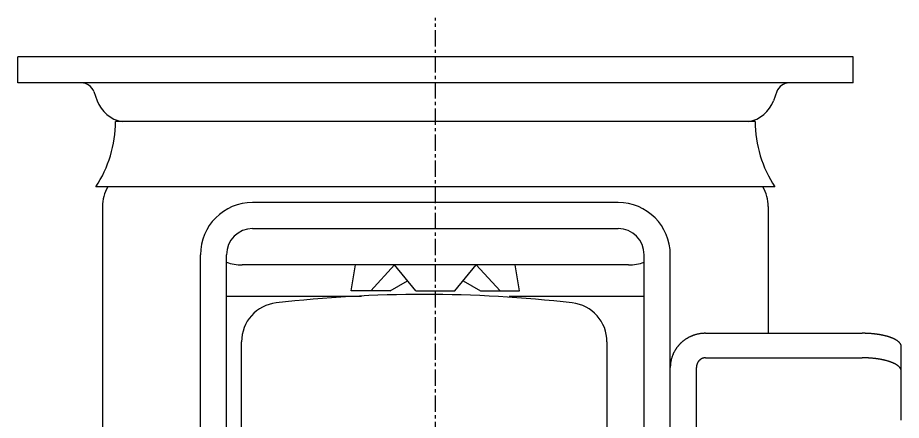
# Model space of a CAD drawing. Extents: x -3218 to -3003, y -139 to 185.
# Drawn here: x -3217.5 to -3149.8, y 28.2 to 59 of the extents above; entities that cross this region are included whole.
import ezdxf

# ---------------------------------------------------------------- set-up
doc = ezdxf.new("R2010")
doc.units = 0
doc.linetypes.add('CENTER', pattern=[2, 1.25, -0.25, 0.25, -0.25])
doc.layers.get('0').update_dxf_attribs({"linetype": 'CONTINUOUS'})
doc.layers.get('DEFPOINTS').update_dxf_attribs({"linetype": 'CONTINUOUS'})
doc.layers.add('CENTER', color=1, linetype='CENTER')

msp = doc.modelspace()

# ---------------------------------------------------------------- linework, layer by layer
at = {"color": 7, "linetype": 'CONTINUOUS'}
for p, q in [((-3153.538, 56.013), (-3217.538, 56.013)), ((-3217.538, 54.013), (-3217.538, 56.013)), ((-3217.538, 54.013), (-3217.538, 56.013)), ((-3153.538, 54.013), (-3153.538, 56.013)), ((-3153.538, 54.013), (-3153.538, 56.013)), ((-3153.538, 54.013), (-3217.538, 54.013)), ((-3211.698, 53.355), (-3211.445, 52.658)), ((-3159.377, 53.355), (-3159.631, 52.658)), ((-3161.035, 51.053), (-3210.041, 51.053)), ((-3159.518, 46.053), (-3211.558, 46.053)), ((-3171.538, 44.853), (-3199.538, 44.853)), ((-3211.038, 44.553), (-3211.038, 24.396)), ((-3160.038, 44.553), (-3160.038, 34.839)), ((-3199.538, 42.861), (-3171.538, 42.861)), ((-3203.538, 1.813), (-3203.538, 40.853)), ((-3201.538, 1.813), (-3201.538, 40.861)), ((-3169.538, 25.735), (-3169.538, 40.861)), ((-3167.538, -3.187), (-3167.538, 40.853)), ((-3170.736, 40.083), (-3200.34, 40.083)), ((-3191.985, 38.083), (-3191.646, 40.083)), ((-3188.663, 40.083), (-3190.493, 38.083)), ((-3187.029, 38.083), (-3188.663, 40.083)), ((-3184.046, 38.083), (-3182.413, 40.083)), ((-3182.413, 40.083), (-3180.582, 38.083)), ((-3179.091, 38.083), (-3179.43, 40.083)), ((-3189.002, 38.083), (-3187.661, 38.857)), ((-3183.414, 38.857), (-3182.074, 38.083)), ((-3189.002, 38.083), (-3191.985, 38.083)), ((-3187.029, 38.083), (-3184.046, 38.083)), ((-3182.074, 38.083), (-3179.091, 38.083)), ((-3191.192, 37.653), (-3201.538, 37.653)), ((-3169.538, 37.653), (-3179.883, 37.653)), ((-3164.838, 34.839), (-3152.838, 34.839)), ((-3200.388, -8.561), (-3200.388, 34.187)), ((-3172.388, 34.187), (-3172.388, -8.561)), ((-3149.838, 28.171), (-3149.838, 33.812)), ((-3164.838, 32.959), (-3152.838, 32.959)), ((-3165.538, -3.187), (-3165.538, 32.22))]:
    msp.add_line(p, q, dxfattribs=at)
for points in [[(-3164.84, 34.839, 0), (-3164.87, 34.838, 0), (-3164.9, 34.838, 0), (-3164.94, 34.837, 0), (-3164.97, 34.835, 0), (-3165, 34.834, 0), (-3165.04, 34.831, 0), (-3165.07, 34.829, 0), (-3165.1, 34.826, 0), (-3165.14, 34.823, 0), (-3165.17, 34.819, 0), (-3165.2, 34.815, 0), (-3165.23, 34.81, 0), (-3165.27, 34.805, 0), (-3165.3, 34.8, 0), (-3165.33, 34.794, 0), (-3165.36, 34.788, 0), (-3165.4, 34.782, 0), (-3165.43, 34.775, 0), (-3165.46, 34.768, 0), (-3165.49, 34.76, 0), (-3165.53, 34.752, 0), (-3165.56, 34.744, 0), (-3165.59, 34.735, 0), (-3165.62, 34.726, 0), (-3165.65, 34.716, 0), (-3165.68, 34.706, 0), (-3165.72, 34.696, 0), (-3165.75, 34.685, 0), (-3165.78, 34.674, 0), (-3165.81, 34.663, 0), (-3165.84, 34.651, 0), (-3165.87, 34.639, 0), (-3165.9, 34.627, 0), (-3165.93, 34.614, 0), (-3165.96, 34.601, 0), (-3165.99, 34.587, 0), (-3166.02, 34.573, 0), (-3166.05, 34.559, 0), (-3166.08, 34.544, 0), (-3166.11, 34.529, 0), (-3166.14, 34.514, 0), (-3166.17, 34.498, 0), (-3166.2, 34.482, 0), (-3166.23, 34.466, 0), (-3166.25, 34.449, 0), (-3166.28, 34.432, 0), (-3166.31, 34.415, 0), (-3166.34, 34.397, 0), (-3166.37, 34.379, 0), (-3166.39, 34.361, 0), (-3166.42, 34.342, 0), (-3166.45, 34.323, 0), (-3166.47, 34.304, 0), (-3166.5, 34.284, 0), (-3166.52, 34.264, 0), (-3166.55, 34.244, 0), (-3166.58, 34.224, 0), (-3166.6, 34.203, 0), (-3166.63, 34.182, 0), (-3166.65, 34.16, 0), (-3166.68, 34.139, 0), (-3166.7, 34.116, 0), (-3166.72, 34.094, 0), (-3166.75, 34.072, 0), (-3166.77, 34.049, 0), (-3166.79, 34.026, 0), (-3166.82, 34.002, 0), (-3166.84, 33.978, 0), (-3166.86, 33.955, 0), (-3166.88, 33.93, 0), (-3166.9, 33.906, 0), (-3166.92, 33.881, 0), (-3166.95, 33.856, 0), (-3166.97, 33.831, 0), (-3166.99, 33.806, 0), (-3167.01, 33.78, 0), (-3167.03, 33.754, 0), (-3167.05, 33.728, 0), (-3167.06, 33.701, 0), (-3167.08, 33.675, 0), (-3167.1, 33.648, 0), (-3167.12, 33.621, 0), (-3167.14, 33.594, 0), (-3167.15, 33.566, 0), (-3167.17, 33.538, 0), (-3167.19, 33.511, 0), (-3167.2, 33.483, 0), (-3167.22, 33.454, 0), (-3167.23, 33.426, 0), (-3167.25, 33.397, 0), (-3167.26, 33.368, 0), (-3167.28, 33.34, 0), (-3167.29, 33.31, 0), (-3167.31, 33.281, 0), (-3167.32, 33.252, 0), (-3167.33, 33.222, 0), (-3167.34, 33.192, 0), (-3167.36, 33.162, 0), (-3167.37, 33.132, 0), (-3167.38, 33.102, 0), (-3167.39, 33.072, 0), (-3167.4, 33.041, 0), (-3167.41, 33.011, 0), (-3167.42, 32.98, 0), (-3167.43, 32.949, 0), (-3167.44, 32.918, 0), (-3167.45, 32.887, 0), (-3167.46, 32.856, 0), (-3167.46, 32.825, 0), (-3167.47, 32.794, 0), (-3167.48, 32.762, 0), (-3167.49, 32.731, 0), (-3167.49, 32.699, 0), (-3167.5, 32.668, 0), (-3167.5, 32.636, 0), (-3167.51, 32.604, 0), (-3167.51, 32.572, 0), (-3167.52, 32.541, 0), (-3167.52, 32.509, 0), (-3167.52, 32.477, 0), (-3167.53, 32.445, 0), (-3167.53, 32.413, 0), (-3167.53, 32.381, 0), (-3167.53, 32.349, 0), (-3167.54, 32.316, 0), (-3167.54, 32.284, 0), (-3167.54, 32.252, 0), (-3167.54, 32.22, 0)], [(-3149.84, 33.812, 0), (-3149.84, 33.825, 0), (-3149.84, 33.838, 0), (-3149.84, 33.85, 0), (-3149.84, 33.863, 0), (-3149.84, 33.875, 0), (-3149.85, 33.888, 0), (-3149.85, 33.901, 0), (-3149.85, 33.913, 0), (-3149.86, 33.925, 0), (-3149.86, 33.938, 0), (-3149.87, 33.95, 0), (-3149.87, 33.963, 0), (-3149.88, 33.975, 0), (-3149.88, 33.988, 0), (-3149.89, 34, 0), (-3149.9, 34.013, 0), (-3149.9, 34.025, 0), (-3149.91, 34.037, 0), (-3149.92, 34.05, 0), (-3149.93, 34.062, 0), (-3149.94, 34.074, 0), (-3149.95, 34.086, 0), (-3149.96, 34.098, 0), (-3149.97, 34.11, 0), (-3149.98, 34.122, 0), (-3149.99, 34.134, 0), (-3150, 34.146, 0), (-3150.01, 34.158, 0), (-3150.03, 34.17, 0), (-3150.04, 34.182, 0), (-3150.05, 34.193, 0), (-3150.07, 34.205, 0), (-3150.08, 34.217, 0), (-3150.1, 34.228, 0), (-3150.11, 34.24, 0), (-3150.13, 34.251, 0), (-3150.14, 34.263, 0), (-3150.16, 34.274, 0), (-3150.17, 34.285, 0), (-3150.19, 34.296, 0), (-3150.21, 34.307, 0), (-3150.23, 34.318, 0), (-3150.25, 34.329, 0), (-3150.26, 34.34, 0), (-3150.28, 34.351, 0), (-3150.3, 34.361, 0), (-3150.32, 34.372, 0), (-3150.34, 34.383, 0), (-3150.36, 34.393, 0), (-3150.39, 34.403, 0), (-3150.41, 34.413, 0), (-3150.43, 34.424, 0), (-3150.45, 34.434, 0), (-3150.47, 34.444, 0), (-3150.5, 34.454, 0), (-3150.52, 34.463, 0), (-3150.54, 34.473, 0), (-3150.57, 34.483, 0), (-3150.59, 34.492, 0), (-3150.61, 34.502, 0), (-3150.64, 34.511, 0), (-3150.67, 34.52, 0), (-3150.69, 34.529, 0), (-3150.72, 34.538, 0), (-3150.74, 34.547, 0), (-3150.77, 34.556, 0), (-3150.8, 34.564, 0), (-3150.82, 34.573, 0), (-3150.85, 34.581, 0), (-3150.88, 34.589, 0), (-3150.91, 34.598, 0), (-3150.93, 34.606, 0), (-3150.96, 34.614, 0), (-3150.99, 34.621, 0), (-3151.02, 34.629, 0), (-3151.05, 34.637, 0), (-3151.08, 34.644, 0), (-3151.11, 34.651, 0), (-3151.14, 34.658, 0), (-3151.17, 34.666, 0), (-3151.2, 34.672, 0), (-3151.23, 34.679, 0), (-3151.26, 34.686, 0), (-3151.3, 34.693, 0), (-3151.33, 34.699, 0), (-3151.36, 34.705, 0), (-3151.39, 34.711, 0), (-3151.42, 34.717, 0), (-3151.46, 34.723, 0), (-3151.49, 34.729, 0), (-3151.52, 34.734, 0), (-3151.56, 34.74, 0), (-3151.59, 34.745, 0), (-3151.62, 34.751, 0), (-3151.66, 34.755, 0), (-3151.69, 34.76, 0), (-3151.72, 34.765, 0), (-3151.76, 34.77, 0), (-3151.79, 34.774, 0), (-3151.83, 34.779, 0), (-3151.86, 34.783, 0), (-3151.9, 34.787, 0), (-3151.93, 34.791, 0), (-3151.97, 34.794, 0), (-3152, 34.798, 0), (-3152.04, 34.801, 0), (-3152.07, 34.805, 0), (-3152.11, 34.808, 0), (-3152.14, 34.811, 0), (-3152.18, 34.814, 0), (-3152.22, 34.816, 0), (-3152.25, 34.819, 0), (-3152.29, 34.821, 0), (-3152.32, 34.823, 0), (-3152.36, 34.825, 0), (-3152.4, 34.827, 0), (-3152.43, 34.829, 0), (-3152.47, 34.831, 0), (-3152.51, 34.832, 0), (-3152.54, 34.834, 0), (-3152.58, 34.835, 0), (-3152.62, 34.836, 0), (-3152.65, 34.837, 0), (-3152.69, 34.837, 0), (-3152.73, 34.838, 0), (-3152.76, 34.838, 0), (-3152.8, 34.838, 0), (-3152.84, 34.839, 0)], [(-3164.84, 32.959, 0), (-3164.85, 32.959, 0), (-3164.86, 32.959, 0), (-3164.86, 32.959, 0), (-3164.87, 32.958, 0), (-3164.88, 32.958, 0), (-3164.89, 32.957, 0), (-3164.9, 32.956, 0), (-3164.91, 32.956, 0), (-3164.91, 32.955, 0), (-3164.92, 32.954, 0), (-3164.93, 32.952, 0), (-3164.94, 32.951, 0), (-3164.95, 32.95, 0), (-3164.96, 32.948, 0), (-3164.97, 32.947, 0), (-3164.97, 32.945, 0), (-3164.98, 32.943, 0), (-3164.99, 32.941, 0), (-3165, 32.939, 0), (-3165.01, 32.937, 0), (-3165.02, 32.935, 0), (-3165.02, 32.932, 0), (-3165.03, 32.93, 0), (-3165.04, 32.927, 0), (-3165.05, 32.925, 0), (-3165.06, 32.922, 0), (-3165.07, 32.919, 0), (-3165.07, 32.916, 0), (-3165.08, 32.913, 0), (-3165.09, 32.91, 0), (-3165.1, 32.906, 0), (-3165.11, 32.903, 0), (-3165.11, 32.899, 0), (-3165.12, 32.896, 0), (-3165.13, 32.892, 0), (-3165.14, 32.888, 0), (-3165.14, 32.884, 0), (-3165.15, 32.88, 0), (-3165.16, 32.876, 0), (-3165.17, 32.872, 0), (-3165.18, 32.867, 0), (-3165.18, 32.863, 0), (-3165.19, 32.859, 0), (-3165.2, 32.854, 0), (-3165.21, 32.849, 0), (-3165.21, 32.844, 0), (-3165.22, 32.84, 0), (-3165.23, 32.835, 0), (-3165.23, 32.83, 0), (-3165.24, 32.824, 0), (-3165.25, 32.819, 0), (-3165.25, 32.814, 0), (-3165.26, 32.808, 0), (-3165.27, 32.803, 0), (-3165.28, 32.797, 0), (-3165.28, 32.791, 0), (-3165.29, 32.785, 0), (-3165.3, 32.78, 0), (-3165.3, 32.774, 0), (-3165.31, 32.768, 0), (-3165.31, 32.761, 0), (-3165.32, 32.755, 0), (-3165.33, 32.749, 0), (-3165.33, 32.743, 0), (-3165.34, 32.736, 0), (-3165.34, 32.73, 0), (-3165.35, 32.723, 0), (-3165.36, 32.716, 0), (-3165.36, 32.71, 0), (-3165.37, 32.703, 0), (-3165.37, 32.696, 0), (-3165.38, 32.689, 0), (-3165.38, 32.682, 0), (-3165.39, 32.675, 0), (-3165.39, 32.667, 0), (-3165.4, 32.66, 0), (-3165.41, 32.653, 0), (-3165.41, 32.646, 0), (-3165.42, 32.638, 0), (-3165.42, 32.631, 0), (-3165.42, 32.623, 0), (-3165.43, 32.615, 0), (-3165.43, 32.608, 0), (-3165.44, 32.6, 0), (-3165.44, 32.592, 0), (-3165.45, 32.584, 0), (-3165.45, 32.576, 0), (-3165.46, 32.568, 0), (-3165.46, 32.56, 0), (-3165.46, 32.552, 0), (-3165.47, 32.544, 0), (-3165.47, 32.536, 0), (-3165.47, 32.528, 0), (-3165.48, 32.52, 0), (-3165.48, 32.511, 0), (-3165.48, 32.503, 0), (-3165.49, 32.494, 0), (-3165.49, 32.486, 0), (-3165.49, 32.477, 0), (-3165.5, 32.469, 0), (-3165.5, 32.46, 0), (-3165.5, 32.452, 0), (-3165.51, 32.443, 0), (-3165.51, 32.434, 0), (-3165.51, 32.426, 0), (-3165.51, 32.417, 0), (-3165.51, 32.408, 0), (-3165.52, 32.4, 0), (-3165.52, 32.391, 0), (-3165.52, 32.382, 0), (-3165.52, 32.373, 0), (-3165.52, 32.364, 0), (-3165.53, 32.355, 0), (-3165.53, 32.346, 0), (-3165.53, 32.337, 0), (-3165.53, 32.328, 0), (-3165.53, 32.319, 0), (-3165.53, 32.31, 0), (-3165.53, 32.301, 0), (-3165.53, 32.292, 0), (-3165.54, 32.283, 0), (-3165.54, 32.274, 0), (-3165.54, 32.265, 0), (-3165.54, 32.256, 0), (-3165.54, 32.247, 0), (-3165.54, 32.238, 0), (-3165.54, 32.229, 0), (-3165.54, 32.22, 0)], [(-3149.84, 31.933, 0), (-3149.84, 31.946, 0), (-3149.84, 31.958, 0), (-3149.84, 31.971, 0), (-3149.84, 31.983, 0), (-3149.84, 31.996, 0), (-3149.85, 32.008, 0), (-3149.85, 32.021, 0), (-3149.85, 32.034, 0), (-3149.86, 32.046, 0), (-3149.86, 32.059, 0), (-3149.87, 32.071, 0), (-3149.87, 32.084, 0), (-3149.88, 32.096, 0), (-3149.88, 32.108, 0), (-3149.89, 32.121, 0), (-3149.9, 32.133, 0), (-3149.9, 32.146, 0), (-3149.91, 32.158, 0), (-3149.92, 32.17, 0), (-3149.93, 32.182, 0), (-3149.94, 32.195, 0), (-3149.95, 32.207, 0), (-3149.96, 32.219, 0), (-3149.97, 32.231, 0), (-3149.98, 32.243, 0), (-3149.99, 32.255, 0), (-3150, 32.267, 0), (-3150.01, 32.279, 0), (-3150.03, 32.291, 0), (-3150.04, 32.302, 0), (-3150.05, 32.314, 0), (-3150.07, 32.326, 0), (-3150.08, 32.337, 0), (-3150.1, 32.349, 0), (-3150.11, 32.36, 0), (-3150.13, 32.372, 0), (-3150.14, 32.383, 0), (-3150.16, 32.394, 0), (-3150.17, 32.406, 0), (-3150.19, 32.417, 0), (-3150.21, 32.428, 0), (-3150.23, 32.439, 0), (-3150.25, 32.45, 0), (-3150.26, 32.461, 0), (-3150.28, 32.471, 0), (-3150.3, 32.482, 0), (-3150.32, 32.493, 0), (-3150.34, 32.503, 0), (-3150.36, 32.514, 0), (-3150.39, 32.524, 0), (-3150.41, 32.534, 0), (-3150.43, 32.544, 0), (-3150.45, 32.554, 0), (-3150.47, 32.564, 0), (-3150.5, 32.574, 0), (-3150.52, 32.584, 0), (-3150.54, 32.594, 0), (-3150.57, 32.603, 0), (-3150.59, 32.613, 0), (-3150.61, 32.622, 0), (-3150.64, 32.631, 0), (-3150.67, 32.641, 0), (-3150.69, 32.65, 0), (-3150.72, 32.659, 0), (-3150.74, 32.667, 0), (-3150.77, 32.676, 0), (-3150.8, 32.685, 0), (-3150.82, 32.693, 0), (-3150.85, 32.702, 0), (-3150.88, 32.71, 0), (-3150.91, 32.718, 0), (-3150.93, 32.726, 0), (-3150.96, 32.734, 0), (-3150.99, 32.742, 0), (-3151.02, 32.75, 0), (-3151.05, 32.757, 0), (-3151.08, 32.765, 0), (-3151.11, 32.772, 0), (-3151.14, 32.779, 0), (-3151.17, 32.786, 0), (-3151.2, 32.793, 0), (-3151.23, 32.8, 0), (-3151.26, 32.807, 0), (-3151.3, 32.813, 0), (-3151.33, 32.819, 0), (-3151.36, 32.826, 0), (-3151.39, 32.832, 0), (-3151.42, 32.838, 0), (-3151.46, 32.844, 0), (-3151.49, 32.85, 0), (-3151.52, 32.855, 0), (-3151.56, 32.861, 0), (-3151.59, 32.866, 0), (-3151.62, 32.871, 0), (-3151.66, 32.876, 0), (-3151.69, 32.881, 0), (-3151.72, 32.886, 0), (-3151.76, 32.89, 0), (-3151.79, 32.895, 0), (-3151.83, 32.899, 0), (-3151.86, 32.903, 0), (-3151.9, 32.907, 0), (-3151.93, 32.911, 0), (-3151.97, 32.915, 0), (-3152, 32.919, 0), (-3152.04, 32.922, 0), (-3152.07, 32.925, 0), (-3152.11, 32.928, 0), (-3152.14, 32.931, 0), (-3152.18, 32.934, 0), (-3152.22, 32.937, 0), (-3152.25, 32.939, 0), (-3152.29, 32.942, 0), (-3152.32, 32.944, 0), (-3152.36, 32.946, 0), (-3152.4, 32.948, 0), (-3152.43, 32.95, 0), (-3152.47, 32.951, 0), (-3152.51, 32.953, 0), (-3152.54, 32.954, 0), (-3152.58, 32.955, 0), (-3152.62, 32.956, 0), (-3152.65, 32.957, 0), (-3152.69, 32.958, 0), (-3152.73, 32.958, 0), (-3152.76, 32.959, 0), (-3152.8, 32.959, 0), (-3152.84, 32.959, 0)]]:
    msp.add_polyline3d(points, dxfattribs=at)
for centre, radius, start, end in [((-3212.638, 53.013), 1, 20, 90), ((-3158.438, 53.013), 1, 90, 160), ((-3209.095, 53.513), 2.5, 200, 259.7369), ((-3161.98, 53.513), 2.5, 280.2631, 340), ((-3219.041, 51.053), 9, 326.25101, 0), ((-3152.035, 51.053), 9, 180, 213.74899), ((-3208.038, 44.553), 3, 150, 180), ((-3163.038, 44.553), 3, 0, 30), ((-3199.538, 40.853), 4, 90, 180), ((-3171.538, 40.853), 4, 0, 90), ((-3199.538, 40.861), 2, 90, 180), ((-3171.538, 40.861), 2, 0, 90), ((-3200.439, 43.081), 3, 248.50994, 271.89147), ((-3170.637, 43.081), 3, 268.10853, 291.49006), ((-3186.388, -62.187), 100, 83.48853, 96.51147), ((-3197.388, 34.187), 3, 96.51147, 180), ((-3175.388, 34.187), 3, 0, 83.48853)]:
    msp.add_arc(centre, radius, start, end, dxfattribs=at)
at = {"layer": 'CENTER', "color": 1, "linetype": 'CENTER'}
msp.add_line((-3185.538, -15.187), (-3185.538, 59.017), dxfattribs=at)
at = {"layer": 'DEFPOINTS', "color": 0, "linetype": 'BYBLOCK'}
for p in [(-3192.688, 37.557), (-3185.538, 37.813)]:
    msp.add_point(p, dxfattribs=at)

doc.saveas('drawing.dxf')
